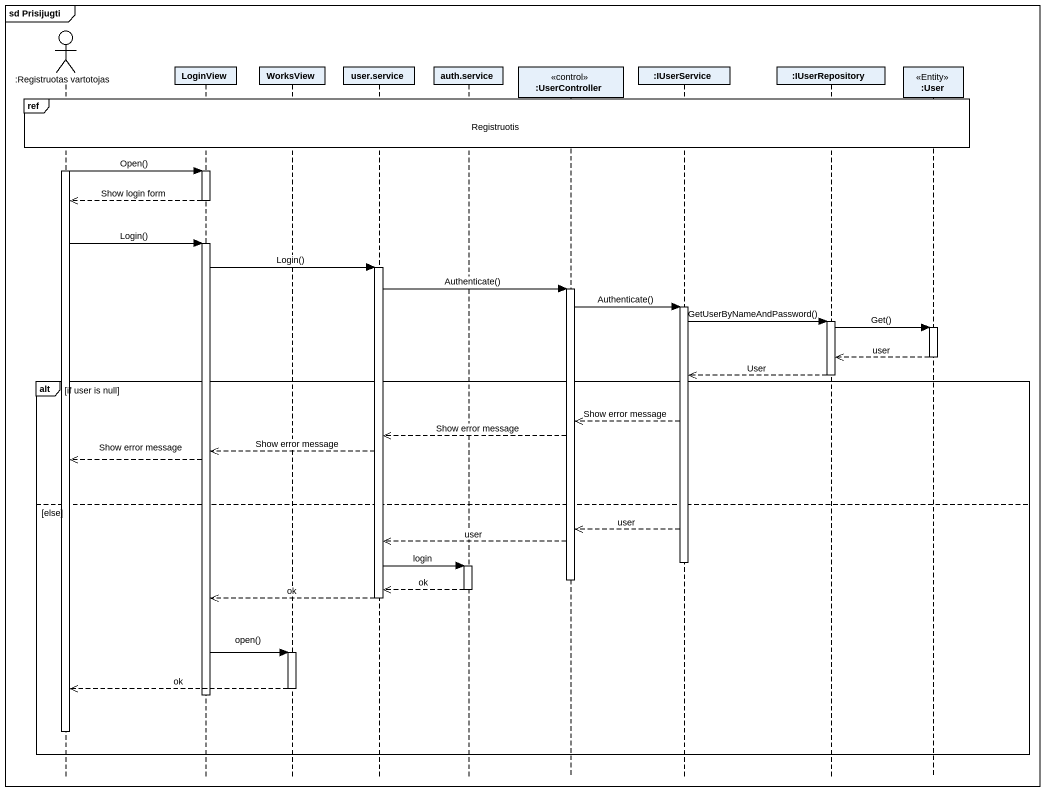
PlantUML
@startuml
mainframe sd Prisijugti
hide footbox
actor ":Registruotas vartotojas" as Registruotas_vartotojas
participant LoginView
participant WorksView
participant "user.service" as user_service
participant "auth.service" as auth_service
participant ":UserController" as UserController <<control>>
participant ":IUserService" as IUserService
participant ":IUserRepository" as IUserRepository
participant ":User" as User <<Entity>>

ref over Registruotas_vartotojas, LoginView, WorksView, user_service, auth_service, UserController, IUserService, IUserRepository, User : Registruotis
activate Registruotas_vartotojas
Registruotas_vartotojas -> LoginView : Open()
activate LoginView
LoginView -->> Registruotas_vartotojas : Show login form
deactivate LoginView
Registruotas_vartotojas -> LoginView : Login()
activate LoginView
LoginView -> user_service : Login()
activate user_service
user_service -> UserController : Authenticate()
activate UserController
UserController -> IUserService : Authenticate()
activate IUserService
IUserService -> IUserRepository : GetUserByNameAndPassword()
activate IUserRepository
IUserRepository -> User : Get()
activate User
User -->> IUserRepository : user
deactivate User
IUserRepository -->> IUserService : User
deactivate IUserRepository
alt if user is null
  IUserService -->> UserController : Show error message
  UserController -->> user_service : Show error message
  user_service -->> LoginView : Show error message
  LoginView -->> Registruotas_vartotojas : Show error message
else else
  IUserService -->> UserController : user
  UserController -->> user_service : user
  deactivate IUserService
  user_service -> auth_service : login
  activate auth_service
  deactivate UserController
  auth_service -->> user_service : ok
  deactivate auth_service
  user_service -->> LoginView : ok
  deactivate user_service
  LoginView -> WorksView : open()
  activate WorksView
  WorksView -->> Registruotas_vartotojas : ok
  deactivate WorksView
  deactivate LoginView
  deactivate Registruotas_vartotojas
end
@enduml
